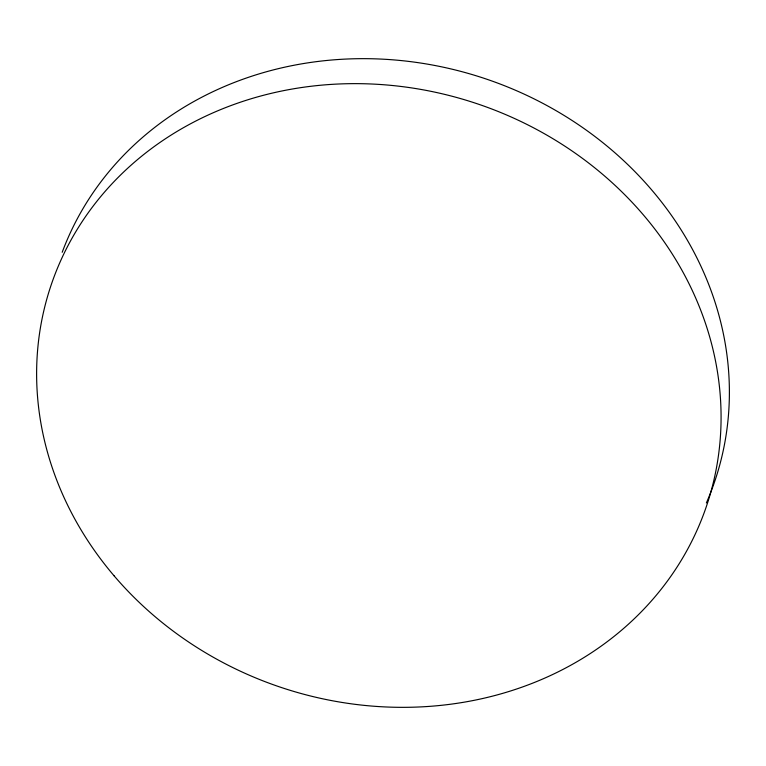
<?xml version="1.0" encoding="UTF-8"?>
<svg xmlns="http://www.w3.org/2000/svg" width="766" height="766" viewBox="0 0 766 766"><rect width="100%" height="100%" fill="white"/><g stroke="black" fill="none" stroke-linecap="round" stroke-linejoin="round"><path stroke-width="1.15" d="M62.199 252.282A345.83 307.865 18.4 0 1 502.573 84.969A345.83 307.865 18.4 0 1 706.376 502.927M114.029 575.745A345.83 307.865 18.4 0 0 698.994 525.754A345.83 307.865 18.4 0 0 323.511 84.978A345.83 307.865 18.4 0 0 114.029 575.745"/></g></svg>
